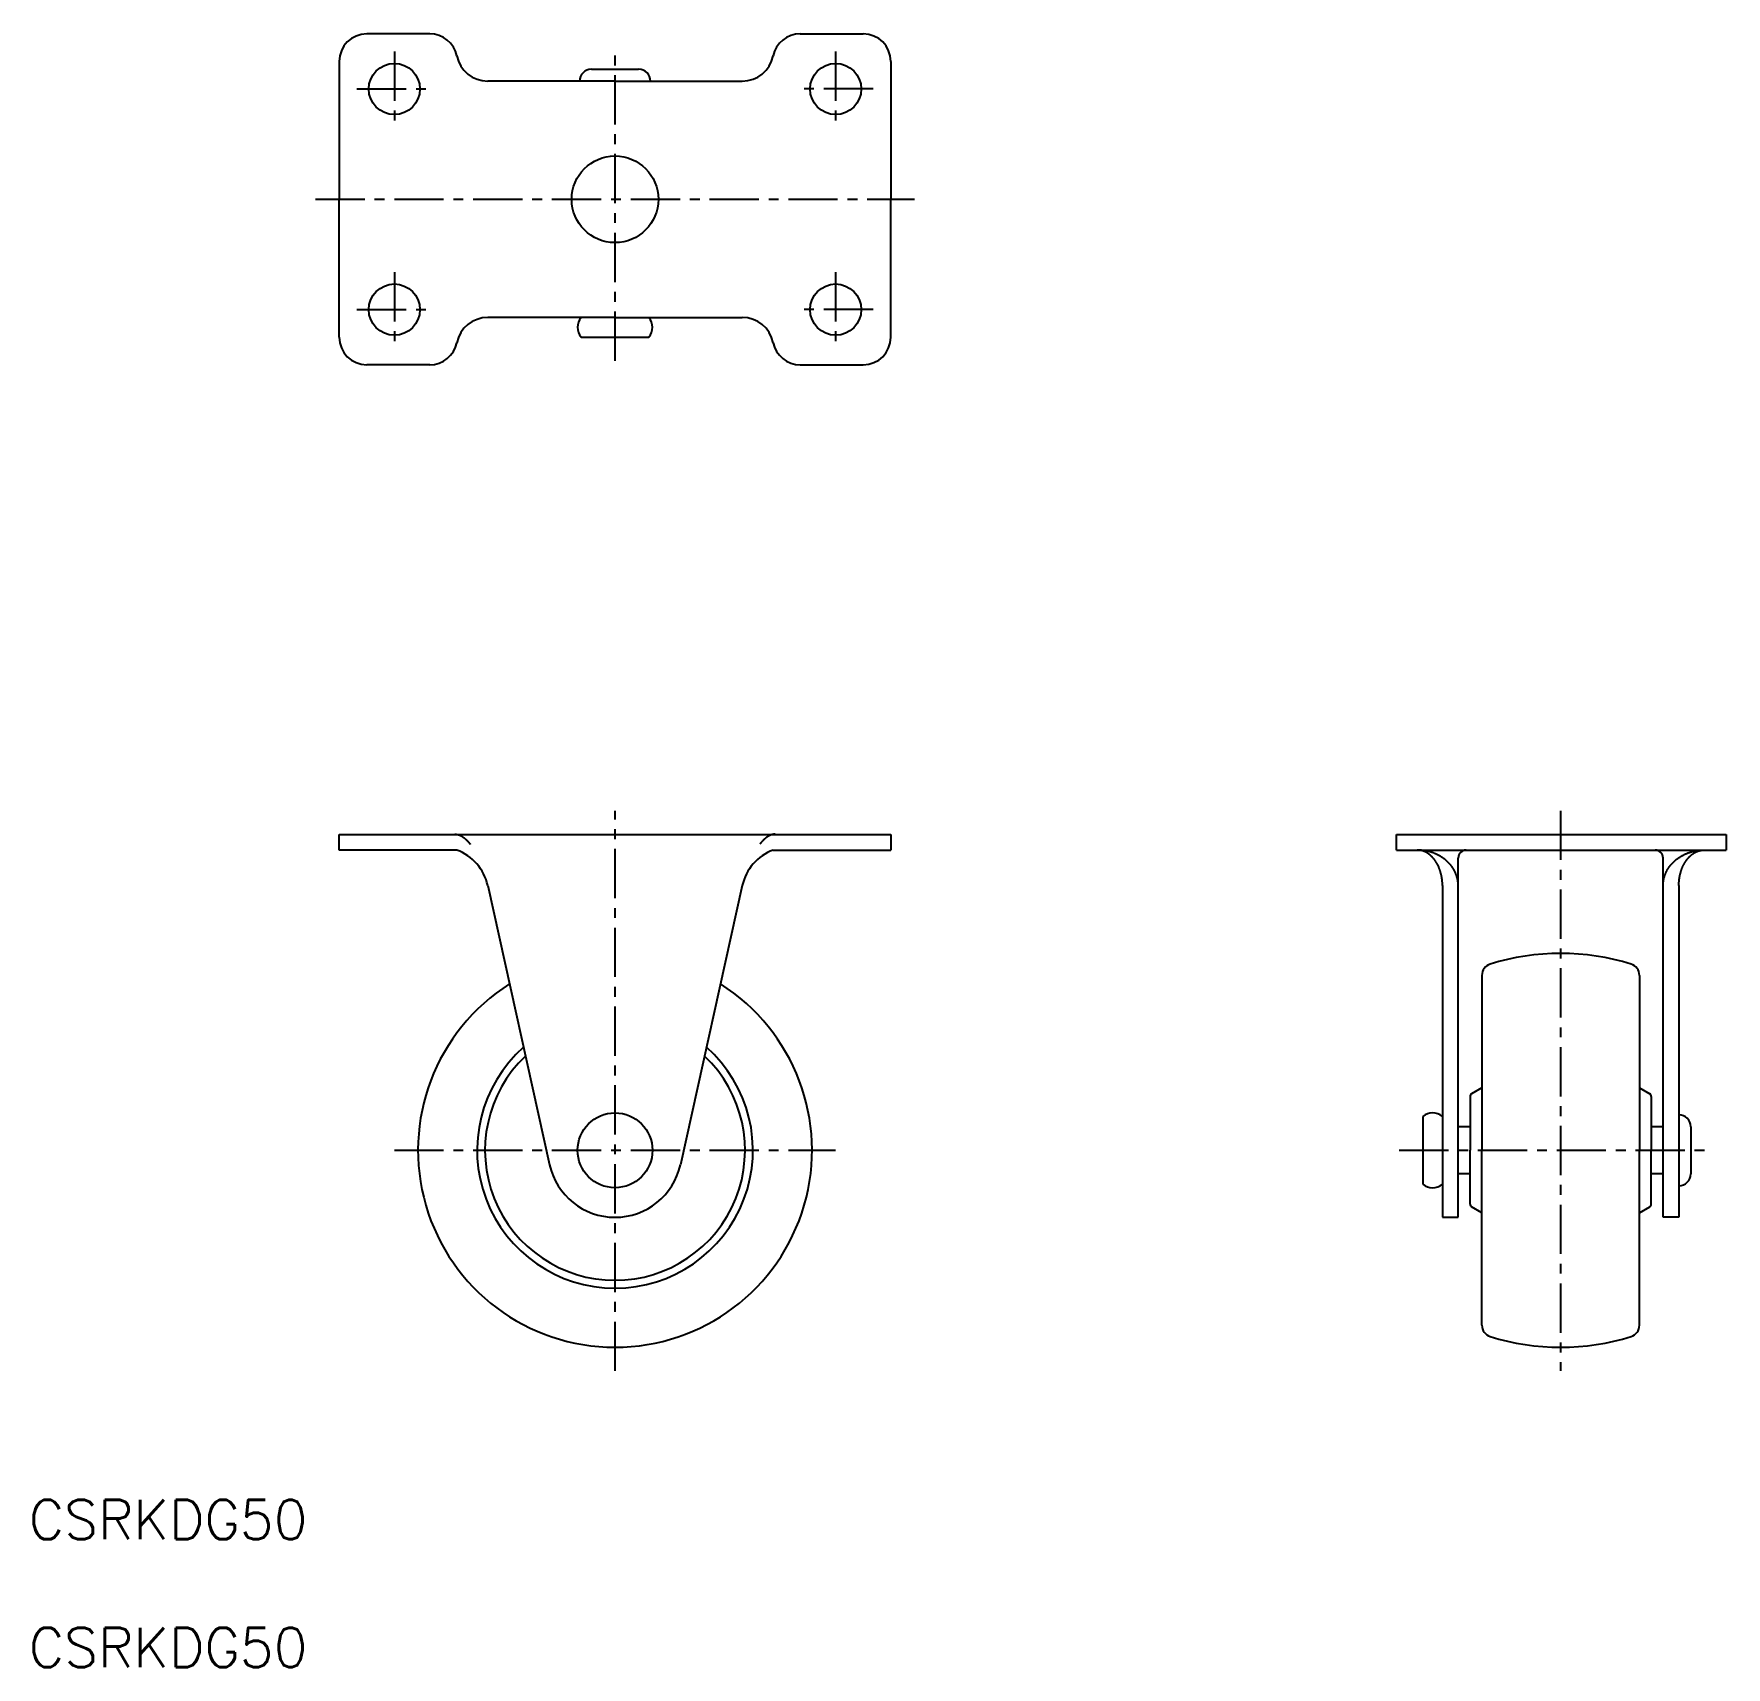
# Model space of a CAD drawing. Extents: x 16 to 231, y 32 to 239.
import ezdxf

# ---------------------------------------------------------------- set-up
doc = ezdxf.new("R2010")
doc.units = 0
doc.header["$LTSCALE"] = 5
doc.linetypes.add('CENTER', pattern=[2, 1.25, -0.25, 0.25, -0.25])
doc.layers.get('0').update_dxf_attribs({"linetype": 'CONTINUOUS'})
doc.layers.add('CENTER', color=1, linetype='CENTER')
doc.styles.get("Standard").update_dxf_attribs({"font": 'txt.shx'})

msp = doc.modelspace()

# ---------------------------------------------------------------- linework, layer by layer
at = {"color": 7, "linetype": 'CONTINUOUS'}
for p, q in [((66.246811, 239.113965), (58.246811, 239.113965)), ((113.246811, 239.113965), (121.246811, 239.113965)), ((54.746811, 235.613965), (54.746811, 218.113965)), ((86.746811, 234.613965), (92.746811, 234.613965)), ((124.746811, 235.613965), (124.746811, 218.113965)), ((89.746811, 233.113965), (73.595281, 233.113965)), ((89.746811, 233.113965), (105.898342, 233.113965)), ((54.746811, 200.613965), (54.746811, 218.113965)), ((124.746811, 200.613965), (124.746811, 218.113965)), ((89.746811, 203.113965), (73.595281, 203.113965)), ((89.746811, 203.113965), (105.898342, 203.113965)), ((85.435562, 200.613965), (94.058061, 200.613965)), ((66.246811, 197.113965), (58.246811, 197.113965)), ((113.246811, 197.113965), (121.246811, 197.113965)), ((54.746811, 135.511199), (54.746811, 137.511199)), ((54.746811, 137.511199), (124.746811, 137.511199)), ((124.746811, 137.511199), (124.746811, 135.511199)), ((188.904385, 135.511199), (188.904385, 137.511199)), ((188.904385, 137.511199), (230.745218, 137.511199)), ((230.745218, 137.511199), (230.745218, 135.511199)), ((69.676097, 135.511199), (54.746811, 135.511199)), ((109.817526, 135.511199), (124.746811, 135.511199)), ((188.904385, 135.511199), (230.745218, 135.511199)), ((196.745218, 88.911199), (196.745218, 134.511199)), ((222.745218, 88.911199), (222.745218, 134.511199)), ((73.596811, 131.011199), (81.448032, 95.572649)), ((105.896811, 131.011199), (98.045591, 95.572649)), ((194.745218, 131.011199), (194.745218, 88.911199)), ((224.745218, 131.011199), (224.745218, 88.911199)), ((199.745218, 119.61414), (199.745218, 97.411199)), ((219.745218, 119.61414), (219.745218, 97.411199)), ((199.745218, 105.333849), (198.445218, 104.583293)), ((219.745218, 105.333849), (221.045218, 104.583293)), ((198.245218, 104.236883), (198.245218, 97.411199)), ((221.245218, 104.236883), (221.245218, 97.411199)), ((192.245218, 101.722449), (192.245218, 93.09995)), ((198.245218, 100.411199), (196.745218, 100.411199)), ((222.745218, 100.411199), (221.245218, 100.411199)), ((226.245218, 100.411199), (226.245218, 94.411199)), ((198.245218, 90.585515), (198.245218, 97.411199)), ((199.745218, 75.208258), (199.745218, 97.411199)), ((219.745218, 75.208258), (219.745218, 97.411199)), ((221.245218, 90.585515), (221.245218, 97.411199)), ((198.245218, 94.411199), (196.745218, 94.411199)), ((222.745218, 94.411199), (221.245218, 94.411199)), ((199.745218, 89.488549), (198.445218, 90.239105)), ((219.745218, 89.488549), (221.045218, 90.239105)), ((194.745218, 88.911199), (196.745218, 88.911199)), ((224.745218, 88.911199), (222.745218, 88.911199))]:
    msp.add_line(p, q, dxfattribs=at)
for points in [[(69.4057, 137.524, 0), (69.4198, 137.525, 0), (69.434, 137.525, 0), (69.4482, 137.526, 0), (69.4624, 137.526, 0), (69.4767, 137.526, 0), (69.491, 137.526, 0), (69.5053, 137.526, 0), (69.5196, 137.526, 0), (69.534, 137.525, 0), (69.5484, 137.525, 0), (69.5629, 137.524, 0), (69.5774, 137.523, 0), (69.5919, 137.522, 0), (69.6064, 137.52, 0), (69.621, 137.519, 0), (69.6356, 137.517, 0), (69.6502, 137.515, 0), (69.6648, 137.513, 0), (69.6795, 137.511, 0), (69.6942, 137.508, 0), (69.7089, 137.506, 0), (69.7237, 137.503, 0), (69.7385, 137.5, 0), (69.7533, 137.497, 0), (69.7681, 137.494, 0), (69.783, 137.49, 0), (69.7979, 137.487, 0), (69.8128, 137.483, 0), (69.8277, 137.479, 0), (69.8427, 137.475, 0), (69.8577, 137.47, 0), (69.8727, 137.466, 0), (69.8877, 137.461, 0), (69.9027, 137.457, 0), (69.9178, 137.452, 0), (69.9329, 137.446, 0), (69.948, 137.441, 0), (69.9631, 137.436, 0), (69.9783, 137.43, 0), (69.9935, 137.424, 0), (70.0087, 137.418, 0), (70.0239, 137.412, 0), (70.0391, 137.406, 0), (70.0543, 137.399, 0), (70.0696, 137.392, 0), (70.0849, 137.386, 0), (70.1002, 137.379, 0), (70.1155, 137.371, 0), (70.1309, 137.364, 0), (70.1462, 137.357, 0), (70.1616, 137.349, 0), (70.177, 137.341, 0), (70.1924, 137.333, 0), (70.2078, 137.325, 0), (70.2232, 137.317, 0), (70.2386, 137.308, 0), (70.2541, 137.299, 0), (70.2696, 137.291, 0), (70.2851, 137.282, 0), (70.3005, 137.272, 0), (70.3161, 137.263, 0), (70.3316, 137.254, 0), (70.3471, 137.244, 0), (70.3627, 137.234, 0), (70.3782, 137.224, 0), (70.3938, 137.214, 0), (70.4093, 137.204, 0), (70.4249, 137.193, 0), (70.4405, 137.182, 0), (70.4561, 137.172, 0), (70.4717, 137.161, 0), (70.4873, 137.149, 0), (70.503, 137.138, 0), (70.5186, 137.127, 0), (70.5342, 137.115, 0), (70.5499, 137.103, 0), (70.5655, 137.091, 0), (70.5812, 137.079, 0), (70.5969, 137.067, 0), (70.6125, 137.054, 0), (70.6282, 137.042, 0), (70.6439, 137.029, 0), (70.6596, 137.016, 0), (70.6753, 137.003, 0), (70.6909, 136.99, 0), (70.7066, 136.976, 0), (70.7223, 136.963, 0), (70.738, 136.949, 0), (70.7537, 136.935, 0), (70.7694, 136.921, 0), (70.7851, 136.907, 0), (70.8008, 136.893, 0), (70.8165, 136.878, 0), (70.8322, 136.864, 0), (70.8479, 136.849, 0), (70.8636, 136.834, 0), (70.8793, 136.819, 0), (70.895, 136.804, 0), (70.9107, 136.788, 0), (70.9264, 136.773, 0), (70.9421, 136.757, 0), (70.9578, 136.741, 0), (70.9735, 136.725, 0), (70.9892, 136.709, 0), (71.0048, 136.692, 0), (71.0205, 136.676, 0), (71.0362, 136.659, 0), (71.0518, 136.642, 0), (71.0675, 136.625, 0), (71.0831, 136.608, 0), (71.0988, 136.591, 0), (71.1144, 136.574, 0), (71.13, 136.556, 0), (71.1457, 136.538, 0), (71.1613, 136.521, 0), (71.1769, 136.503, 0), (71.1925, 136.484, 0), (71.2081, 136.466, 0), (71.2236, 136.448, 0), (71.2392, 136.429, 0), (71.2547, 136.41, 0), (71.2703, 136.392, 0), (71.2858, 136.373, 0), (71.3013, 136.353, 0), (71.3169, 136.334, 0), (71.3324, 136.315, 0), (71.3478, 136.295, 0), (71.3633, 136.275, 0)], [(110.088, 137.524, 0), (110.074, 137.525, 0), (110.06, 137.525, 0), (110.045, 137.526, 0), (110.031, 137.526, 0), (110.017, 137.526, 0), (110.003, 137.526, 0), (109.988, 137.526, 0), (109.974, 137.526, 0), (109.96, 137.525, 0), (109.945, 137.525, 0), (109.931, 137.524, 0), (109.916, 137.523, 0), (109.902, 137.522, 0), (109.887, 137.52, 0), (109.873, 137.519, 0), (109.858, 137.517, 0), (109.843, 137.515, 0), (109.829, 137.513, 0), (109.814, 137.511, 0), (109.799, 137.508, 0), (109.785, 137.506, 0), (109.77, 137.503, 0), (109.755, 137.5, 0), (109.74, 137.497, 0), (109.725, 137.494, 0), (109.711, 137.49, 0), (109.696, 137.487, 0), (109.681, 137.483, 0), (109.666, 137.479, 0), (109.651, 137.475, 0), (109.636, 137.47, 0), (109.621, 137.466, 0), (109.606, 137.461, 0), (109.591, 137.457, 0), (109.576, 137.452, 0), (109.561, 137.446, 0), (109.546, 137.441, 0), (109.53, 137.436, 0), (109.515, 137.43, 0), (109.5, 137.424, 0), (109.485, 137.418, 0), (109.47, 137.412, 0), (109.455, 137.406, 0), (109.439, 137.399, 0), (109.424, 137.392, 0), (109.409, 137.386, 0), (109.393, 137.379, 0), (109.378, 137.371, 0), (109.363, 137.364, 0), (109.347, 137.357, 0), (109.332, 137.349, 0), (109.317, 137.341, 0), (109.301, 137.333, 0), (109.286, 137.325, 0), (109.27, 137.317, 0), (109.255, 137.308, 0), (109.24, 137.299, 0), (109.224, 137.291, 0), (109.209, 137.282, 0), (109.193, 137.272, 0), (109.178, 137.263, 0), (109.162, 137.254, 0), (109.147, 137.244, 0), (109.131, 137.234, 0), (109.115, 137.224, 0), (109.1, 137.214, 0), (109.084, 137.204, 0), (109.069, 137.193, 0), (109.053, 137.182, 0), (109.038, 137.172, 0), (109.022, 137.161, 0), (109.006, 137.149, 0), (108.991, 137.138, 0), (108.975, 137.127, 0), (108.959, 137.115, 0), (108.944, 137.103, 0), (108.928, 137.091, 0), (108.912, 137.079, 0), (108.897, 137.067, 0), (108.881, 137.054, 0), (108.865, 137.042, 0), (108.85, 137.029, 0), (108.834, 137.016, 0), (108.818, 137.003, 0), (108.803, 136.99, 0), (108.787, 136.976, 0), (108.771, 136.963, 0), (108.756, 136.949, 0), (108.74, 136.935, 0), (108.724, 136.921, 0), (108.708, 136.907, 0), (108.693, 136.893, 0), (108.677, 136.878, 0), (108.661, 136.864, 0), (108.646, 136.849, 0), (108.63, 136.834, 0), (108.614, 136.819, 0), (108.599, 136.804, 0), (108.583, 136.788, 0), (108.567, 136.773, 0), (108.552, 136.757, 0), (108.536, 136.741, 0), (108.52, 136.725, 0), (108.504, 136.709, 0), (108.489, 136.692, 0), (108.473, 136.676, 0), (108.457, 136.659, 0), (108.442, 136.642, 0), (108.426, 136.625, 0), (108.41, 136.608, 0), (108.395, 136.591, 0), (108.379, 136.574, 0), (108.364, 136.556, 0), (108.348, 136.538, 0), (108.332, 136.521, 0), (108.317, 136.503, 0), (108.301, 136.484, 0), (108.286, 136.466, 0), (108.27, 136.448, 0), (108.254, 136.429, 0), (108.239, 136.41, 0), (108.223, 136.392, 0), (108.208, 136.373, 0), (108.192, 136.353, 0), (108.177, 136.334, 0), (108.161, 136.315, 0), (108.146, 136.295, 0), (108.13, 136.275, 0)], [(194.745, 131.011, 0), (194.745, 131.066, 0), (194.744, 131.122, 0), (194.743, 131.177, 0), (194.741, 131.232, 0), (194.739, 131.287, 0), (194.737, 131.342, 0), (194.733, 131.397, 0), (194.73, 131.452, 0), (194.726, 131.507, 0), (194.721, 131.562, 0), (194.716, 131.617, 0), (194.711, 131.671, 0), (194.705, 131.726, 0), (194.698, 131.781, 0), (194.691, 131.835, 0), (194.684, 131.889, 0), (194.676, 131.943, 0), (194.667, 131.997, 0), (194.659, 132.051, 0), (194.649, 132.105, 0), (194.64, 132.158, 0), (194.629, 132.211, 0), (194.619, 132.265, 0), (194.607, 132.317, 0), (194.596, 132.37, 0), (194.584, 132.423, 0), (194.571, 132.475, 0), (194.558, 132.527, 0), (194.545, 132.579, 0), (194.531, 132.631, 0), (194.516, 132.682, 0), (194.502, 132.733, 0), (194.486, 132.784, 0), (194.471, 132.835, 0), (194.455, 132.885, 0), (194.438, 132.935, 0), (194.421, 132.985, 0), (194.404, 133.034, 0), (194.386, 133.084, 0), (194.367, 133.132, 0), (194.349, 133.181, 0), (194.329, 133.229, 0), (194.31, 133.277, 0), (194.29, 133.325, 0), (194.27, 133.372, 0), (194.249, 133.419, 0), (194.228, 133.465, 0), (194.206, 133.511, 0), (194.184, 133.557, 0), (194.161, 133.602, 0), (194.139, 133.647, 0), (194.115, 133.692, 0), (194.092, 133.736, 0), (194.068, 133.78, 0), (194.044, 133.823, 0), (194.019, 133.866, 0), (193.994, 133.908, 0), (193.968, 133.95, 0), (193.942, 133.992, 0), (193.916, 134.033, 0), (193.89, 134.074, 0), (193.863, 134.114, 0), (193.836, 134.154, 0), (193.808, 134.193, 0), (193.78, 134.232, 0), (193.752, 134.27, 0), (193.723, 134.308, 0), (193.694, 134.345, 0), (193.665, 134.382, 0), (193.635, 134.419, 0), (193.605, 134.454, 0), (193.575, 134.49, 0), (193.545, 134.525, 0), (193.514, 134.559, 0), (193.483, 134.592, 0), (193.451, 134.626, 0), (193.42, 134.658, 0), (193.388, 134.69, 0), (193.356, 134.722, 0), (193.323, 134.753, 0), (193.29, 134.783, 0), (193.257, 134.813, 0), (193.224, 134.842, 0), (193.19, 134.871, 0), (193.157, 134.899, 0), (193.122, 134.927, 0), (193.088, 134.954, 0), (193.054, 134.98, 0), (193.019, 135.006, 0), (192.984, 135.031, 0), (192.949, 135.055, 0), (192.913, 135.079, 0), (192.878, 135.102, 0), (192.842, 135.125, 0), (192.806, 135.147, 0), (192.77, 135.169, 0), (192.733, 135.189, 0), (192.697, 135.21, 0), (192.66, 135.229, 0), (192.623, 135.248, 0), (192.586, 135.266, 0), (192.549, 135.284, 0), (192.512, 135.301, 0), (192.474, 135.317, 0), (192.436, 135.333, 0), (192.399, 135.348, 0), (192.361, 135.363, 0), (192.323, 135.376, 0), (192.285, 135.389, 0), (192.246, 135.402, 0), (192.208, 135.414, 0), (192.17, 135.425, 0), (192.131, 135.435, 0), (192.092, 135.445, 0), (192.054, 135.454, 0), (192.015, 135.462, 0), (191.976, 135.47, 0), (191.937, 135.477, 0), (191.898, 135.484, 0), (191.859, 135.49, 0), (191.82, 135.495, 0), (191.781, 135.499, 0), (191.741, 135.503, 0), (191.702, 135.506, 0), (191.663, 135.508, 0), (191.624, 135.51, 0), (191.584, 135.511, 0), (191.545, 135.511, 0)], [(196.745, 131.011, 0), (196.745, 131.066, 0), (196.744, 131.122, 0), (196.742, 131.177, 0), (196.739, 131.232, 0), (196.735, 131.287, 0), (196.731, 131.342, 0), (196.726, 131.397, 0), (196.72, 131.452, 0), (196.714, 131.507, 0), (196.706, 131.562, 0), (196.698, 131.617, 0), (196.689, 131.671, 0), (196.679, 131.726, 0), (196.669, 131.781, 0), (196.657, 131.835, 0), (196.645, 131.889, 0), (196.632, 131.943, 0), (196.619, 131.997, 0), (196.605, 132.051, 0), (196.589, 132.105, 0), (196.573, 132.158, 0), (196.557, 132.211, 0), (196.539, 132.265, 0), (196.521, 132.317, 0), (196.502, 132.37, 0), (196.483, 132.423, 0), (196.462, 132.475, 0), (196.441, 132.527, 0), (196.419, 132.579, 0), (196.397, 132.631, 0), (196.373, 132.682, 0), (196.349, 132.733, 0), (196.325, 132.784, 0), (196.299, 132.835, 0), (196.273, 132.885, 0), (196.246, 132.935, 0), (196.218, 132.985, 0), (196.19, 133.034, 0), (196.161, 133.084, 0), (196.131, 133.132, 0), (196.101, 133.181, 0), (196.07, 133.229, 0), (196.038, 133.277, 0), (196.005, 133.325, 0), (195.972, 133.372, 0), (195.938, 133.419, 0), (195.904, 133.465, 0), (195.869, 133.511, 0), (195.833, 133.557, 0), (195.797, 133.602, 0), (195.76, 133.647, 0), (195.722, 133.692, 0), (195.684, 133.736, 0), (195.645, 133.78, 0), (195.605, 133.823, 0), (195.565, 133.866, 0), (195.524, 133.908, 0), (195.483, 133.95, 0), (195.441, 133.992, 0), (195.398, 134.033, 0), (195.355, 134.074, 0), (195.311, 134.114, 0), (195.267, 134.154, 0), (195.222, 134.193, 0), (195.177, 134.232, 0), (195.131, 134.27, 0), (195.084, 134.308, 0), (195.037, 134.345, 0), (194.99, 134.382, 0), (194.942, 134.419, 0), (194.893, 134.454, 0), (194.844, 134.49, 0), (194.794, 134.525, 0), (194.744, 134.559, 0), (194.694, 134.592, 0), (194.643, 134.626, 0), (194.591, 134.658, 0), (194.539, 134.69, 0), (194.487, 134.722, 0), (194.434, 134.753, 0), (194.381, 134.783, 0), (194.327, 134.813, 0), (194.273, 134.842, 0), (194.219, 134.871, 0), (194.164, 134.899, 0), (194.108, 134.927, 0), (194.053, 134.954, 0), (193.996, 134.98, 0), (193.94, 135.006, 0), (193.883, 135.031, 0), (193.826, 135.055, 0), (193.769, 135.079, 0), (193.711, 135.102, 0), (193.652, 135.125, 0), (193.594, 135.147, 0), (193.535, 135.169, 0), (193.476, 135.189, 0), (193.417, 135.21, 0), (193.357, 135.229, 0), (193.297, 135.248, 0), (193.237, 135.266, 0), (193.176, 135.284, 0), (193.116, 135.301, 0), (193.055, 135.317, 0), (192.994, 135.333, 0), (192.932, 135.348, 0), (192.871, 135.363, 0), (192.809, 135.376, 0), (192.747, 135.389, 0), (192.685, 135.402, 0), (192.622, 135.414, 0), (192.56, 135.425, 0), (192.497, 135.435, 0), (192.434, 135.445, 0), (192.371, 135.454, 0), (192.308, 135.462, 0), (192.245, 135.47, 0), (192.182, 135.477, 0), (192.118, 135.484, 0), (192.055, 135.49, 0), (191.991, 135.495, 0), (191.928, 135.499, 0), (191.864, 135.503, 0), (191.8, 135.506, 0), (191.737, 135.508, 0), (191.673, 135.51, 0), (191.609, 135.511, 0), (191.545, 135.511, 0)], [(222.745, 131.011, 0), (222.746, 131.066, 0), (222.747, 131.122, 0), (222.749, 131.177, 0), (222.751, 131.232, 0), (222.755, 131.287, 0), (222.759, 131.342, 0), (222.764, 131.397, 0), (222.77, 131.452, 0), (222.777, 131.507, 0), (222.784, 131.562, 0), (222.793, 131.617, 0), (222.802, 131.671, 0), (222.811, 131.726, 0), (222.822, 131.781, 0), (222.833, 131.835, 0), (222.845, 131.889, 0), (222.858, 131.943, 0), (222.872, 131.997, 0), (222.886, 132.051, 0), (222.901, 132.105, 0), (222.917, 132.158, 0), (222.934, 132.211, 0), (222.951, 132.265, 0), (222.969, 132.317, 0), (222.988, 132.37, 0), (223.008, 132.423, 0), (223.028, 132.475, 0), (223.049, 132.527, 0), (223.071, 132.579, 0), (223.094, 132.631, 0), (223.117, 132.682, 0), (223.141, 132.733, 0), (223.166, 132.784, 0), (223.191, 132.835, 0), (223.218, 132.885, 0), (223.244, 132.935, 0), (223.272, 132.985, 0), (223.3, 133.034, 0), (223.329, 133.084, 0), (223.359, 133.132, 0), (223.39, 133.181, 0), (223.421, 133.229, 0), (223.453, 133.277, 0), (223.485, 133.325, 0), (223.518, 133.372, 0), (223.552, 133.419, 0), (223.586, 133.465, 0), (223.622, 133.511, 0), (223.657, 133.557, 0), (223.694, 133.602, 0), (223.731, 133.647, 0), (223.769, 133.692, 0), (223.807, 133.736, 0), (223.846, 133.78, 0), (223.885, 133.823, 0), (223.926, 133.866, 0), (223.966, 133.908, 0), (224.008, 133.95, 0), (224.05, 133.992, 0), (224.092, 134.033, 0), (224.135, 134.074, 0), (224.179, 134.114, 0), (224.223, 134.154, 0), (224.268, 134.193, 0), (224.314, 134.232, 0), (224.36, 134.27, 0), (224.406, 134.308, 0), (224.453, 134.345, 0), (224.501, 134.382, 0), (224.549, 134.419, 0), (224.597, 134.454, 0), (224.646, 134.49, 0), (224.696, 134.525, 0), (224.746, 134.559, 0), (224.797, 134.592, 0), (224.848, 134.626, 0), (224.899, 134.658, 0), (224.951, 134.69, 0), (225.003, 134.722, 0), (225.056, 134.753, 0), (225.11, 134.783, 0), (225.163, 134.813, 0), (225.217, 134.842, 0), (225.272, 134.871, 0), (225.327, 134.899, 0), (225.382, 134.927, 0), (225.438, 134.954, 0), (225.494, 134.98, 0), (225.55, 135.006, 0), (225.607, 135.031, 0), (225.664, 135.055, 0), (225.722, 135.079, 0), (225.78, 135.102, 0), (225.838, 135.125, 0), (225.896, 135.147, 0), (225.955, 135.169, 0), (226.014, 135.189, 0), (226.074, 135.21, 0), (226.133, 135.229, 0), (226.193, 135.248, 0), (226.254, 135.266, 0), (226.314, 135.284, 0), (226.375, 135.301, 0), (226.436, 135.317, 0), (226.497, 135.333, 0), (226.558, 135.348, 0), (226.62, 135.363, 0), (226.682, 135.376, 0), (226.744, 135.389, 0), (226.806, 135.402, 0), (226.868, 135.414, 0), (226.931, 135.425, 0), (226.993, 135.435, 0), (227.056, 135.445, 0), (227.119, 135.454, 0), (227.182, 135.462, 0), (227.245, 135.47, 0), (227.309, 135.477, 0), (227.372, 135.484, 0), (227.436, 135.49, 0), (227.499, 135.495, 0), (227.563, 135.499, 0), (227.626, 135.503, 0), (227.69, 135.506, 0), (227.754, 135.508, 0), (227.818, 135.51, 0), (227.881, 135.511, 0), (227.945, 135.511, 0)], [(224.745, 131.011, 0), (224.745, 131.066, 0), (224.746, 131.122, 0), (224.747, 131.177, 0), (224.749, 131.232, 0), (224.751, 131.287, 0), (224.754, 131.342, 0), (224.757, 131.397, 0), (224.761, 131.452, 0), (224.765, 131.507, 0), (224.769, 131.562, 0), (224.774, 131.617, 0), (224.78, 131.671, 0), (224.786, 131.726, 0), (224.792, 131.781, 0), (224.799, 131.835, 0), (224.807, 131.889, 0), (224.815, 131.943, 0), (224.823, 131.997, 0), (224.832, 132.051, 0), (224.841, 132.105, 0), (224.851, 132.158, 0), (224.861, 132.211, 0), (224.872, 132.265, 0), (224.883, 132.317, 0), (224.895, 132.37, 0), (224.907, 132.423, 0), (224.919, 132.475, 0), (224.932, 132.527, 0), (224.946, 132.579, 0), (224.96, 132.631, 0), (224.974, 132.682, 0), (224.989, 132.733, 0), (225.004, 132.784, 0), (225.02, 132.835, 0), (225.036, 132.885, 0), (225.052, 132.935, 0), (225.069, 132.985, 0), (225.087, 133.034, 0), (225.105, 133.084, 0), (225.123, 133.132, 0), (225.142, 133.181, 0), (225.161, 133.229, 0), (225.181, 133.277, 0), (225.2, 133.325, 0), (225.221, 133.372, 0), (225.242, 133.419, 0), (225.263, 133.465, 0), (225.285, 133.511, 0), (225.307, 133.557, 0), (225.329, 133.602, 0), (225.352, 133.647, 0), (225.375, 133.692, 0), (225.399, 133.736, 0), (225.423, 133.78, 0), (225.447, 133.823, 0), (225.472, 133.866, 0), (225.497, 133.908, 0), (225.522, 133.95, 0), (225.548, 133.992, 0), (225.574, 134.033, 0), (225.601, 134.074, 0), (225.628, 134.114, 0), (225.655, 134.154, 0), (225.682, 134.193, 0), (225.71, 134.232, 0), (225.739, 134.27, 0), (225.767, 134.308, 0), (225.796, 134.345, 0), (225.825, 134.382, 0), (225.855, 134.419, 0), (225.885, 134.454, 0), (225.915, 134.49, 0), (225.946, 134.525, 0), (225.976, 134.559, 0), (226.008, 134.592, 0), (226.039, 134.626, 0), (226.071, 134.658, 0), (226.103, 134.69, 0), (226.135, 134.722, 0), (226.167, 134.753, 0), (226.2, 134.783, 0), (226.233, 134.813, 0), (226.267, 134.842, 0), (226.3, 134.871, 0), (226.334, 134.899, 0), (226.368, 134.927, 0), (226.402, 134.954, 0), (226.437, 134.98, 0), (226.471, 135.006, 0), (226.506, 135.031, 0), (226.542, 135.055, 0), (226.577, 135.079, 0), (226.613, 135.102, 0), (226.648, 135.125, 0), (226.684, 135.147, 0), (226.721, 135.169, 0), (226.757, 135.189, 0), (226.794, 135.21, 0), (226.83, 135.229, 0), (226.867, 135.248, 0), (226.904, 135.266, 0), (226.941, 135.284, 0), (226.979, 135.301, 0), (227.016, 135.317, 0), (227.054, 135.333, 0), (227.092, 135.348, 0), (227.13, 135.363, 0), (227.168, 135.376, 0), (227.206, 135.389, 0), (227.244, 135.402, 0), (227.282, 135.414, 0), (227.321, 135.425, 0), (227.359, 135.435, 0), (227.398, 135.445, 0), (227.437, 135.454, 0), (227.476, 135.462, 0), (227.515, 135.47, 0), (227.554, 135.477, 0), (227.593, 135.484, 0), (227.632, 135.49, 0), (227.671, 135.495, 0), (227.71, 135.499, 0), (227.749, 135.503, 0), (227.788, 135.506, 0), (227.827, 135.508, 0), (227.867, 135.51, 0), (227.906, 135.511, 0), (227.945, 135.511, 0)]]:
    msp.add_polyline3d(points, dxfattribs=at)
for centre, radius in [((61.746811, 232.113965), 3.25), ((117.746811, 232.113965), 3.25), ((89.746811, 218.113965), 5.5), ((61.746811, 204.113965), 3.25), ((117.746811, 204.113965), 3.25), ((89.746811, 97.411199), 4.75)]:
    msp.add_circle(centre, radius, dxfattribs=at)
for centre, radius, start, end in [((58.246811, 235.613965), 3.5, 90, 180), ((66.246811, 235.613965), 3.5, 11.536959, 90), ((113.246811, 235.613965), 3.5, 90, 168.463041), ((121.246811, 235.613965), 3.5, 0, 90), ((73.595281, 237.113965), 4, 191.536959, 270), ((105.898342, 237.113965), 4, 270, 348.463041), ((86.746811, 233.113965), 1.5, 90, 180), ((92.746811, 233.113965), 1.5, 0, 90), ((73.595281, 199.113965), 4, 90, 168.463041), ((86.996811, 201.863965), 2, 141.317813, 218.682187), ((92.496811, 201.863965), 2, 321.317813, 38.682187), ((105.898342, 199.113965), 4, 11.536959, 90), ((58.246811, 200.613965), 3.5, 180, 270), ((66.246811, 200.613965), 3.5, 270, 348.463041), ((113.246811, 200.613965), 3.5, 191.536959, 270), ((121.246811, 200.613965), 3.5, 270, 0), ((67.505005, 129.661592), 6.239515, 12.491807, 69.637503), ((111.988618, 129.661592), 6.239515, 110.362497, 167.508193), ((197.745218, 134.511199), 1, 90, 180), ((221.745218, 134.511199), 1, 0, 90), ((209.745218, 92.411199), 30, 72.647739, 107.352261), ((201.245218, 119.61414), 1.5, 107.352261, 180), ((218.245218, 119.61414), 1.5, 0, 72.647739), ((89.746811, 97.411199), 25, 122.368681, 57.631319), ((89.746811, 97.411199), 17.5, 131.551088, 48.448912), ((89.746811, 97.411199), 16.5, 133.49939, 46.50061), ((198.645218, 104.236883), 0.4, 120, 180), ((220.845218, 104.236883), 0.4, 0, 60), ((193.495218, 100.161199), 2, 51.317813, 128.682187), ((224.745218, 100.411199), 1.5, 0, 90), ((89.746811, 97.411199), 8.5, 192.491807, 347.508193), ((193.495218, 94.661199), 2, 231.317813, 308.682187), ((224.745218, 94.411199), 1.5, 270, 0), ((198.645218, 90.585515), 0.4, 180, 240), ((220.845218, 90.585515), 0.4, 300, 0), ((201.245218, 75.208258), 1.5, 180, 252.647739), ((218.245218, 75.208258), 1.5, 287.352261, 0), ((209.745218, 102.411199), 30, 252.647739, 287.352261)]:
    msp.add_arc(centre, radius, start, end, dxfattribs=at)
at = {"layer": 'CENTER', "color": 1, "linetype": 'CENTER'}
for p, q in [((61.746811, 236.863965), (61.746811, 227.363965)), ((89.746811, 197.613965), (89.746811, 237.613965)), ((117.746811, 236.863965), (117.746811, 227.363965)), ((56.996811, 232.113965), (66.496811, 232.113965)), ((122.496811, 232.113965), (112.996811, 232.113965)), ((51.746811, 218.113965), (127.746811, 218.113965)), ((61.746811, 208.863965), (61.746811, 199.363965)), ((117.746811, 208.863965), (117.746811, 199.363965)), ((56.996811, 204.113965), (66.496811, 204.113965)), ((122.496811, 204.113965), (112.996811, 204.113965)), ((89.746811, 69.411199), (89.746811, 140.511199)), ((209.745218, 140.511199), (209.745218, 69.411199)), ((61.746811, 97.411199), (117.746811, 97.411199)), ((189.245218, 97.411199), (229.245218, 97.411199))]:
    msp.add_line(p, q, dxfattribs=at)

# ---------------------------------------------------------------- texts
for p in [(15.357266, 48.04889), (15.357266, 31.813606)]:
    msp.add_text('CSRKDG50', height=5).set_placement(p)

doc.saveas('drawing.dxf')
